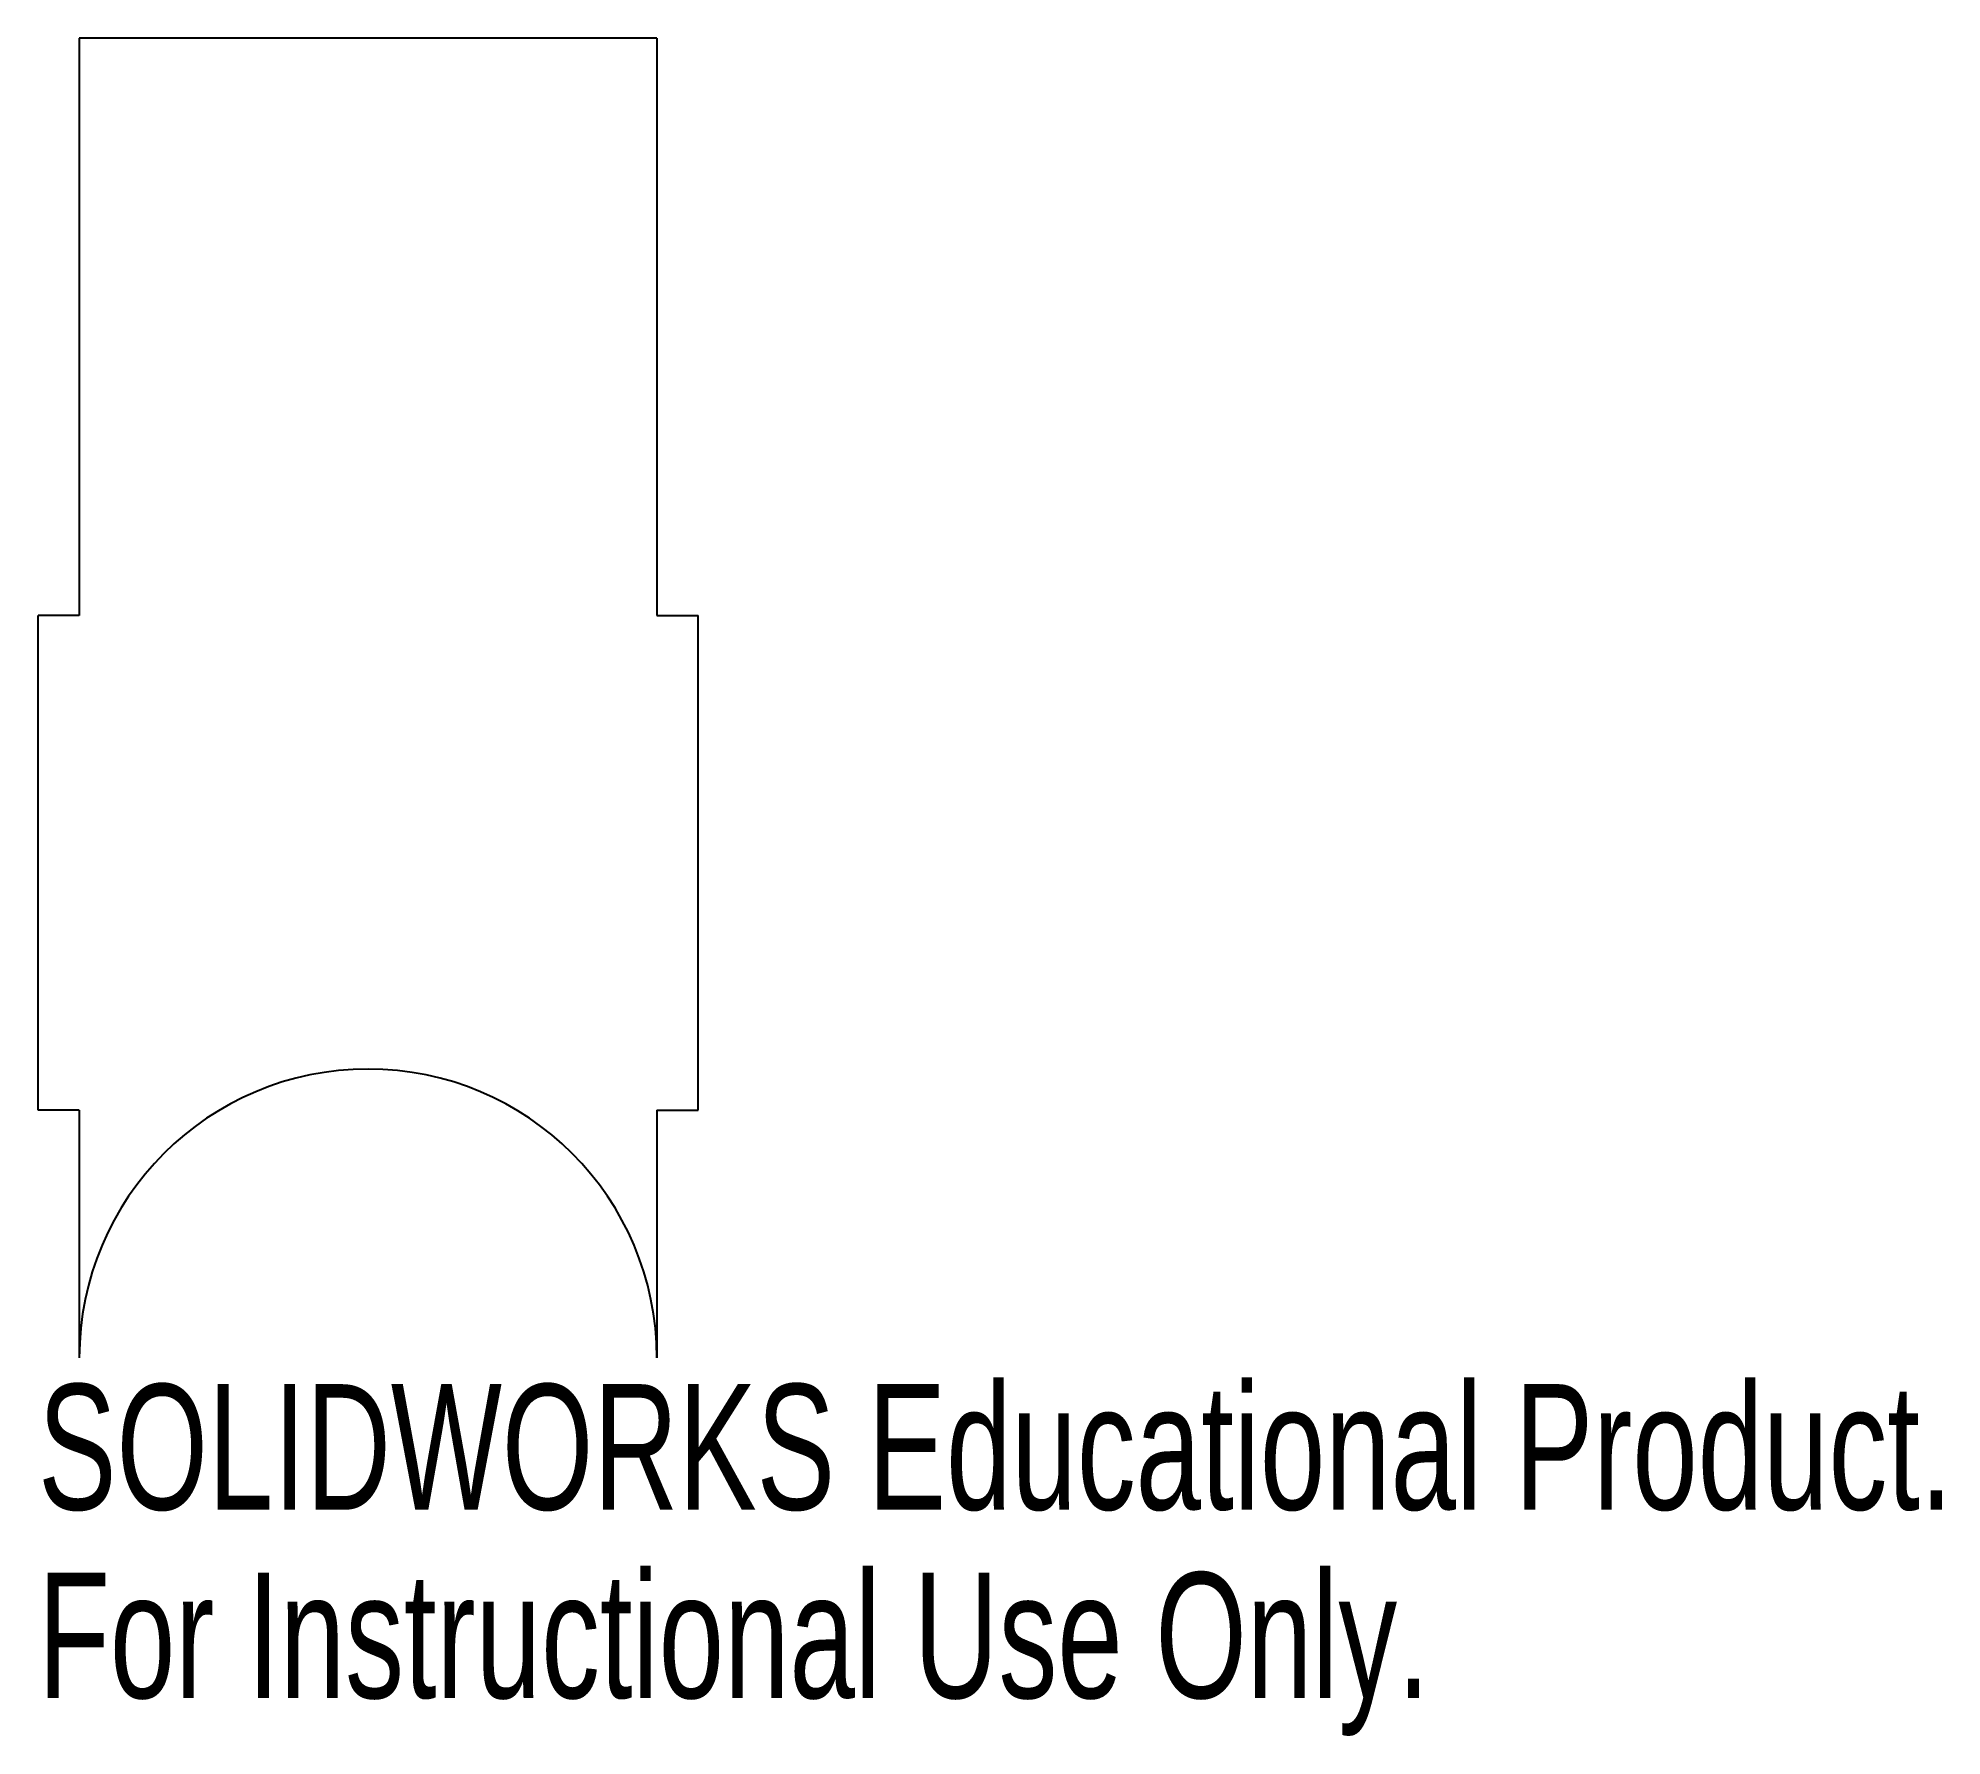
# Model space of a CAD drawing. Header units: inches. Extents: x -0.5 to 2.38, y -1.32 to 1.25.
import ezdxf

# ---------------------------------------------------------------- set-up
doc = ezdxf.new("R2010")
doc.units = ezdxf.units.IN
doc.header["$MEASUREMENT"] = 0
doc.styles.add('SLDTEXTSTYLE0', font='TXT', dxfattribs={"width": 0.7})

msp = doc.modelspace()

# ---------------------------------------------------------------- linework, layer by layer
at = {"color": 7, "linetype": 'Continuous', "lineweight": 25}
for p, q in [((0.4375, 1.25), (-0.4375, 1.25)), ((-0.4375, 1.25), (-0.4375, 0.375)), ((0.4375, 1.25), (0.4375, 0.375)), ((-0.4375, 0.375), (-0.5, 0.375)), ((-0.5, -0.375), (-0.5, 0.375)), ((0.4375, 0.375), (0.5, 0.375)), ((0.5, -0.375), (0.5, 0.375)), ((-0.4375, -0.375), (-0.5, -0.375)), ((-0.4375, -0.375), (-0.4375, -0.75)), ((0.4375, -0.375), (0.4375, -0.75)), ((0.4375, -0.375), (0.5, -0.375))]:
    msp.add_line(p, q, dxfattribs=at)
msp.add_arc((0, -0.75), 0.4375, 0, 180, dxfattribs=at)

# ---------------------------------------------------------------- texts
at = {"color": 7, "linetype": 'Continuous', "char_height": 0.1903, "attachment_point": 1, "style": 'SLDTEXTSTYLE0'}
for s, insert in [('SOLIDWORKS Educational Product.', (-0.5, -0.7901)), ('For Instructional Use Only.', (-0.5, -1.0756))]:
    msp.add_mtext(s, dxfattribs=dict(at, insert=insert))

doc.saveas('drawing.dxf')
